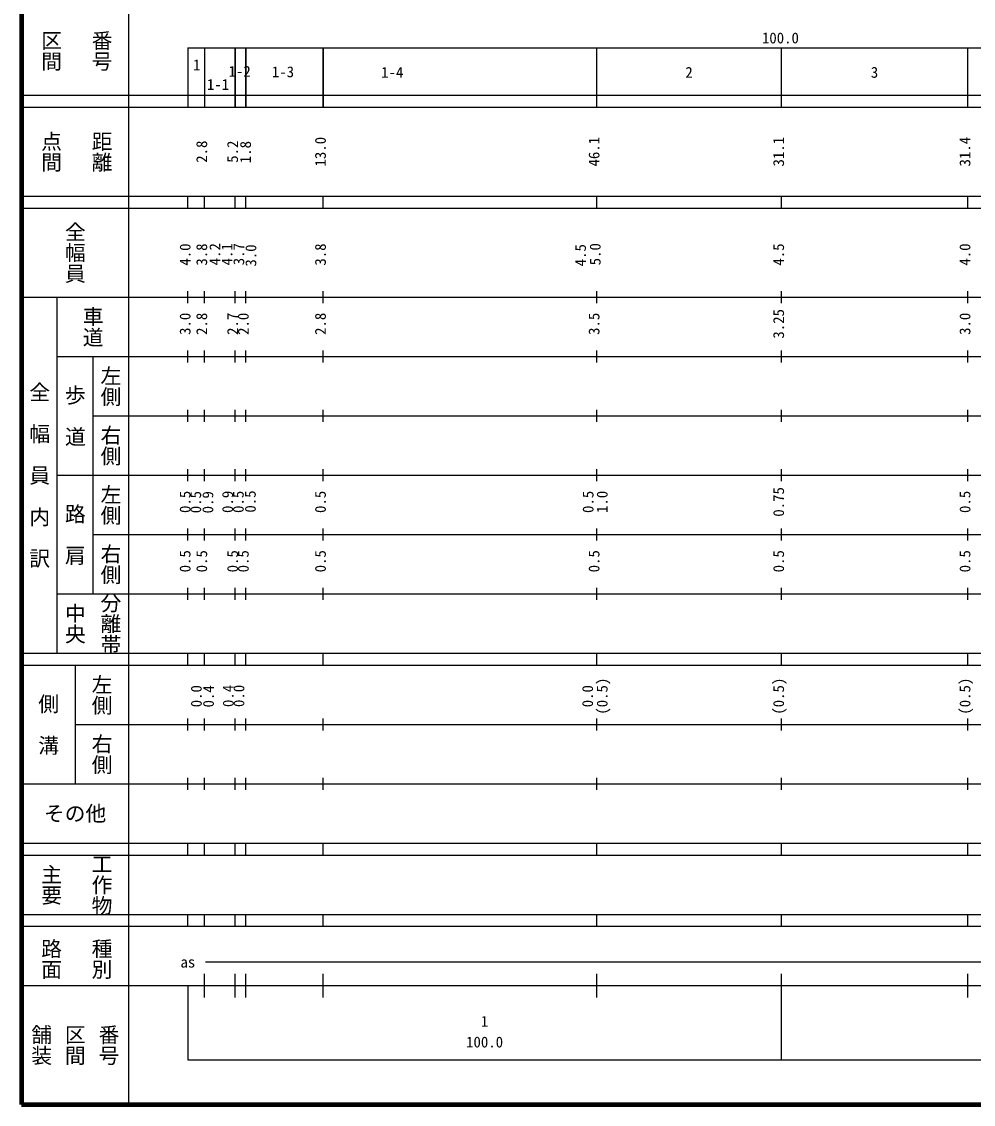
# Model space of a CAD drawing. Units: millimetres on the paper, enlarged 1000 times. Extents: x 40000 to 680000, y 20000 to 380000.
# Drawn here: x 40000 to 200351, y 20000 to 202409 of the extents above; entities that cross this region are included whole.
import ezdxf
from ezdxf.enums import TextEntityAlignment as Align

# ---------------------------------------------------------------- set-up
doc = ezdxf.new("R2010")
doc.units = ezdxf.units.MM
doc.header["$LTSCALE"] = 1000
doc.layers.add('M-OTRS', color=6, linetype='Continuous')
doc.layers.add('M-TTL', color=2, linetype='Continuous', lineweight=140)
doc.layers.add('M-TTL-BAND', color=7, linetype='Continuous', lineweight=25)
doc.styles.add('@ＭＳ ゴシック', font='')
doc.styles.add('ＭＳ ゴシック', font='')
doc.styles.get('@ＭＳ ゴシック').set_extended_font_data('@MS Gothic')
doc.styles.get('ＭＳ ゴシック').set_extended_font_data('MS Gothic')

msp = doc.modelspace()

# ---------------------------------------------------------------- linework, layer by layer
at = {"layer": 'M-TTL'}
for p, q in [((40000, 380000), (40000, 20000)), ((40000, 20000), (680000, 20000))]:
    msp.add_line(p, q, dxfattribs=at)
at = {"layer": 'M-TTL-BAND'}
for p, q in [((58000, 370000), (58000, 20000)), ((68000, 198000), (579000, 198000)), ((68000, 198000), (68000, 188000)), ((70800, 198000), (70800, 188000)), ((76000, 188000), (76000, 198000)), ((76000, 198000), (76000, 188000)), ((77800, 188000), (77800, 198000)), ((77800, 198000), (77800, 188000)), ((90800, 188000), (90800, 198000)), ((90800, 198000), (90800, 188000)), ((136900, 188000), (136900, 198000)), ((168000, 188000), (168000, 198000)), ((199400, 188000), (199400, 198000)), ((40000, 190000), (579000, 190000)), ((40000, 188000), (579000, 188000)), ((40000, 173000), (579000, 173000)), ((68000, 171000), (68000, 173000)), ((70800, 171000), (70800, 173000)), ((76000, 171000), (76000, 173000)), ((77800, 171000), (77800, 173000)), ((90800, 171000), (90800, 173000)), ((136900, 171000), (136900, 173000)), ((168000, 171000), (168000, 173000)), ((199400, 171000), (199400, 173000)), ((40000, 171000), (579000, 171000)), ((68000, 155000), (68000, 157000)), ((70800, 155000), (70800, 157000)), ((76000, 155000), (76000, 157000)), ((77800, 155000), (77800, 157000)), ((90800, 155000), (90800, 157000)), ((136900, 155000), (136900, 157000)), ((168000, 155000), (168000, 157000)), ((199400, 155000), (199400, 157000)), ((40000, 156000), (579000, 156000)), ((46000, 96000), (46000, 156000)), ((46000, 146000), (579000, 146000)), ((52000, 146000), (52000, 106000)), ((68000, 145000), (68000, 147000)), ((70800, 145000), (70800, 147000)), ((76000, 145000), (76000, 147000)), ((77800, 145000), (77800, 147000)), ((90800, 145000), (90800, 147000)), ((136900, 145000), (136900, 147000)), ((168000, 145000), (168000, 147000)), ((199400, 145000), (199400, 147000)), ((68000, 135000), (68000, 137000)), ((70800, 135000), (70800, 137000)), ((76000, 135000), (76000, 137000)), ((77800, 135000), (77800, 137000)), ((90800, 135000), (90800, 137000)), ((136900, 135000), (136900, 137000)), ((168000, 135000), (168000, 137000)), ((199400, 135000), (199400, 137000)), ((52000, 136000), (579000, 136000)), ((46000, 126000), (579000, 126000)), ((68000, 125000), (68000, 127000)), ((70800, 125000), (70800, 127000)), ((76000, 125000), (76000, 127000)), ((77800, 125000), (77800, 127000)), ((90800, 125000), (90800, 127000)), ((136900, 125000), (136900, 127000)), ((168000, 125000), (168000, 127000)), ((199400, 125000), (199400, 127000)), ((68000, 115000), (68000, 117000)), ((70800, 115000), (70800, 117000)), ((76000, 115000), (76000, 117000)), ((77800, 115000), (77800, 117000)), ((90800, 115000), (90800, 117000)), ((136900, 115000), (136900, 117000)), ((168000, 115000), (168000, 117000)), ((199400, 115000), (199400, 117000)), ((52000, 116000), (579000, 116000)), ((46000, 106000), (579000, 106000)), ((68000, 105000), (68000, 107000)), ((70800, 105000), (70800, 107000)), ((76000, 105000), (76000, 107000)), ((77800, 105000), (77800, 107000)), ((90800, 105000), (90800, 107000)), ((136900, 105000), (136900, 107000)), ((168000, 105000), (168000, 107000)), ((199400, 105000), (199400, 107000)), ((40000, 96000), (579000, 96000)), ((68000, 94000), (68000, 96000)), ((70800, 94000), (70800, 96000)), ((76000, 94000), (76000, 96000)), ((77800, 94000), (77800, 96000)), ((90800, 94000), (90800, 96000)), ((136900, 94000), (136900, 96000)), ((168000, 94000), (168000, 96000)), ((199400, 94000), (199400, 96000)), ((40000, 94000), (579000, 94000)), ((49000, 94000), (49000, 74000)), ((49000, 84000), (579000, 84000)), ((68000, 83000), (68000, 85000)), ((70800, 83000), (70800, 85000)), ((76000, 83000), (76000, 85000)), ((77800, 83000), (77800, 85000)), ((90800, 83000), (90800, 85000)), ((136900, 83000), (136900, 85000)), ((168000, 83000), (168000, 85000)), ((199400, 83000), (199400, 85000)), ((68000, 73000), (68000, 75000)), ((70800, 73000), (70800, 75000)), ((76000, 73000), (76000, 75000)), ((77800, 73000), (77800, 75000)), ((90800, 73000), (90800, 75000)), ((136900, 73000), (136900, 75000)), ((168000, 73000), (168000, 75000)), ((199400, 73000), (199400, 75000)), ((40000, 74000), (579000, 74000)), ((40000, 64000), (579000, 64000)), ((68000, 62000), (68000, 64000)), ((70800, 62000), (70800, 64000)), ((76000, 62000), (76000, 64000)), ((77800, 62000), (77800, 64000)), ((90800, 62000), (90800, 64000)), ((136900, 62000), (136900, 64000)), ((168000, 62000), (168000, 64000)), ((199400, 62000), (199400, 64000)), ((40000, 62000), (579000, 62000)), ((40000, 52000), (579000, 52000)), ((68000, 50000), (68000, 52000)), ((70800, 50000), (70800, 52000)), ((76000, 50000), (76000, 52000)), ((77800, 50000), (77800, 52000)), ((90800, 50000), (90800, 52000)), ((136900, 50000), (136900, 52000)), ((168000, 50000), (168000, 52000)), ((199400, 50000), (199400, 52000)), ((40000, 50000), (579000, 50000)), ((71000, 44000), (558000, 44000)), ((70800, 38000), (70800, 42000)), ((76000, 38000), (76000, 42000)), ((77800, 38000), (77800, 42000)), ((90800, 38000), (90800, 42000)), ((136900, 38000), (136900, 42000)), ((168000, 27500), (168000, 42000)), ((199400, 38000), (199400, 42000)), ((40000, 40000), (579000, 40000)), ((68000, 40000), (68000, 27500)), ((68000, 27500), (579000, 27500))]:
    msp.add_line(p, q, dxfattribs=at)

# ---------------------------------------------------------------- texts
at = {"layer": 'M-OTRS', "style": 'ＭＳ ゴシック'}
for s, p in [('4.1', (76060, 163208)), ('4.5', (135621, 163062))]:
    msp.add_text(s, height=1833, rotation=90, dxfattribs=at).set_placement(p, align=Align.BOTTOM_CENTER)
at = {"layer": 'M-TTL-BAND', "style": '@ＭＳ ゴシック'}
for s, p in [('番号', (53500, 197500)), ('区間', (45000, 197500)), ('点間', (45000, 180500)), ('距離', (53500, 180500)), ('全幅員', (49000, 163500)), ('車道', (52000, 151000)), ('左側', (55000, 141000)), ('全\u3000幅\u3000員\u3000内\u3000訳', (43000, 126000)), ('歩\u3000道', (49000, 136000)), ('右側', (55000, 131000)), ('左側', (55000, 121000)), ('路\u3000肩', (49000, 116000)), ('右側', (55000, 111000)), ('分離帯', (55000, 101000)), ('中央', (49000, 101000)), ('左側', (53500, 89000)), ('側\u3000溝', (44500, 84000)), ('右側', (53500, 79000)), ('主要', (45000, 57000)), ('工作物', (53500, 57000)), ('路面', (45000, 44500)), ('種別', (53500, 44500)), ('舗装', (43333, 30000)), ('区間', (49000, 30000)), ('番号', (54667, 30000))]:
    msp.add_text(s, height=2566, rotation=270, dxfattribs=at).set_placement(p, align=Align.MIDDLE_CENTER)
at = {"layer": 'M-TTL-BAND', "style": 'ＭＳ ゴシック'}
for s, p in [('100.0', (167844, 198195)), ('1', (69501, 193660)), ('1-2', (76733, 192575)), ('1-3', (84033, 192490)), ('1-4', (102450, 192405)), ('2', (152450, 192405)), ('3', (183700, 192405)), ('1-1', (73084, 190368)), ('as', (68000, 42500)), ('1', (118000, 32523)), ('100.0', (118000, 29033))]:
    msp.add_text(s, height=1833, dxfattribs=at).set_placement(p, align=Align.BOTTOM_CENTER)
for s, p in [('13.0', (91800, 180500)), ('46.1', (137900, 180500)), ('31.1', (169000, 180500)), ('31.4', (200400, 180500)), ('2.8', (71800, 180500)), ('5.2', (77000, 180500)), ('1.8', (79176, 180432)), ('4.0', (69000, 163174)), ('3.8', (71800, 163174)), ('4.2', (74020, 163228)), ('3.7', (78049, 163236)), ('3.0', (80080, 163011)), ('3.8', (91800, 163174)), ('5.0', (138094, 163227)), ('4.5', (169000, 163174)), ('4.0', (200400, 163174)), ('3.0', (69000, 151500)), ('2.8', (71800, 151500)), ('2.7', (77000, 151500)), ('2.0', (78800, 151500)), ('2.8', (91800, 151500)), ('3.25', (169000, 151500)), ('3.0', (200400, 151500)), ('3.5', (137900, 151500)), ('0.5', (69000, 121500)), ('0.5', (70787, 121459)), ('0.9', (72830, 121437)), ('0.9', (76161, 121504)), ('0.5', (77961, 121504)), ('0.5', (79990, 121560)), ('0.5', (91800, 121500)), ('0.5', (136900, 121500)), ('1.0', (139270, 121500)), ('0.75', (169000, 121500)), ('0.5', (200400, 121500)), ('0.5', (69000, 111500)), ('0.5', (71800, 111500)), ('0.5', (77000, 111500)), ('0.5', (78800, 111500)), ('0.5', (91800, 111500)), ('0.5', (137900, 111500)), ('0.5', (169000, 111500)), ('0.5', (200400, 111500)), ('(0.5)', (139270, 88764)), ('(0.5)', (169000, 88764)), ('(0.5)', (200400, 88764)), ('0.0', (70891, 88764)), ('0.4', (72935, 88742)), ('0.4', (76266, 88808)), ('0.0', (78066, 88808)), ('0.0', (136815, 88764))]:
    msp.add_text(s, height=1833, rotation=90, dxfattribs=at).set_placement(p, align=Align.BOTTOM_CENTER)
msp.add_text('その他', height=2566, dxfattribs=at).set_placement((49000, 69000), align=Align.MIDDLE_CENTER)

doc.saveas('drawing.dxf')
